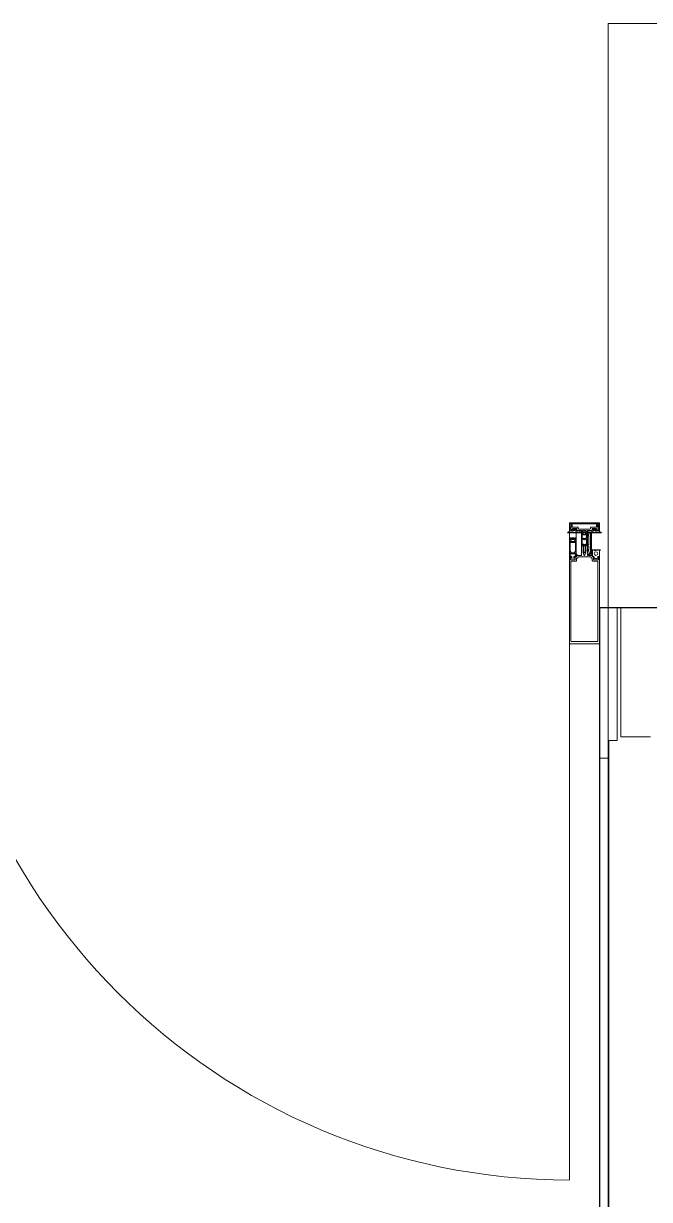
# Model space of a CAD drawing. Header units: millimetres. Extents: x 90978 to 295199, y -4084 to 97293.
# Drawn here: x 194871 to 195920, y 33030 to 35000 of the extents above; entities that cross this region are included whole.
import ezdxf

# ---------------------------------------------------------------- set-up
doc = ezdxf.new("R2010")
doc.units = ezdxf.units.MM
doc.header["$MEASUREMENT"] = 0
for name, color, linetype, lineweight in [('CSM-STL-XX-ZZ-M3-A-XXXX-00001_detached _19_04_21__rvt-1-Level 0$0$A-DETL-GENF', 7, 'CONTINUOUS', 9), ('CSM-STL-XX-ZZ-M3-A-XXXX-00001_detached _19_04_21__rvt-1-Level 0$0$A-DOOR', 4, 'CONTINUOUS', 9), ('CSM-STL-XX-ZZ-M3-A-XXXX-00001_detached _19_04_21__rvt-1-Level 0$0$A-GLAZ-CWMG', 7, 'CONTINUOUS', 9), ('CSM-STL-XX-ZZ-M3-A-XXXX-00001_detached _19_04_21__rvt-1-Level 0$0$A-WALL', 7, 'CONTINUOUS', 9), ('CSM-STL-XX-ZZ-M3-A-XXXX-00001_detached _19_04_21__rvt-1-Level 0$0$I-WALL', 7, 'CONTINUOUS', 9)]:
    doc.layers.add(name, color=color, linetype=linetype, lineweight=lineweight)

msp = doc.modelspace()

# ---------------------------------------------------------------- linework, layer by layer
at = {"layer": 'CSM-STL-XX-ZZ-M3-A-XXXX-00001_detached _19_04_21__rvt-1-Level 0$0$A-DETL-GENF', "extrusion": (0, 0, -1)}
for p, q in [((195783.9, 34146.7), (195782.9, 34146.7)), ((195786.1, 34162.2), (195786.1, 34151.2)), ((195786.1, 34146.7), (195797.3, 34146.7)), ((195786.1, 34138.7), (195786.1, 34146.7)), ((195786.6, 34150.7), (195787, 34150.7)), ((195787.1, 34160.4), (195787.1, 34161.7)), ((195787.1, 34151), (195788.7, 34153.6)), ((195787.1, 34150.8), (195788.5, 34153.6)), ((195787.3, 34154.5), (195787.3, 34160)), ((195790.1, 34150.7), (195787.3, 34150.7)), ((195788.4, 34153.8), (195787.4, 34154.3)), ((195787.5, 34150.7), (195790.7, 34150.7)), ((195834.6, 34163.7), (195787.6, 34163.7)), ((195787.6, 34162.2), (195791.8, 34162.2)), ((195787.8, 34154.6), (195789.2, 34157)), ((195788.6, 34153.9), (195787.9, 34154.3)), ((195789.3, 34157.3), (195789.3, 34160.2)), ((195794.4, 34147.2), (195789.3, 34147.2)), ((195789.3, 34146.7), (195806.1, 34146.7)), ((195789.8, 34160.7), (195790.1, 34160.7)), ((195790.1, 34152.4), (195790.1, 34151.9)), ((195790.2, 34148), (195792.3, 34148.3)), ((195790.7, 34151.8), (195790.3, 34151.7)), ((195792.3, 34148.5), (195790.5, 34148.5)), ((195790.6, 34160.2), (195790.6, 34156.9)), ((195790.6, 34152.4), (195792.1, 34153.7)), ((195790.9, 34151.8), (195790.7, 34151.8)), ((195790.9, 34150.9), (195790.9, 34151.8)), ((195791.1, 34156.4), (195799.8, 34156.4)), ((195797.8, 34153.9), (195791.6, 34153.9)), ((195791.8, 34162.2), (195833.9, 34162.2)), ((195792.1, 34153.7), (195796.3, 34153.7)), ((195792.2, 34152.2), (195792.2, 34151.2)), ((195795.7, 34152.7), (195792.7, 34152.7)), ((195792.7, 34150.7), (195795.7, 34150.7)), ((195798.9, 34149.6), (195795, 34148)), ((195802.5, 34148.6), (195795.3, 34147.3)), ((195796.2, 34151.2), (195796.2, 34152.2)), ((195796.3, 34153.7), (195797.8, 34152.4)), ((195797.3, 34146.7), (195797.3, 34142.7)), ((195797.4, 34151.8), (195797.4, 34150.9)), ((195797.6, 34151.8), (195797.4, 34151.8)), ((195798.1, 34151.7), (195797.6, 34151.8)), ((195797.6, 34150.7), (195799.2, 34150.7)), ((195798.3, 34151.9), (195798.3, 34153.4)), ((195805.6, 34150.7), (195798.3, 34150.7)), ((195799.2, 34150.7), (195799.2, 34150.1)), ((195800.8, 34155.4), (195800.8, 34154.2)), ((195801.8, 34153.2), (195811.1, 34153.2)), ((195811.1, 34148.7), (195804.2, 34148.7)), ((195806.1, 34149.2), (195806.1, 34150.2)), ((195806.1, 34146.7), (195807.4, 34146.7)), ((195806.1, 34136.9), (195806.1, 34146.5)), ((195806.3, 34146.7), (195807.2, 34146.7)), ((195807.5, 34148.7), (195806.6, 34148.7)), ((195807.4, 34145.8), (195807.6, 34139.2)), ((195807.8, 34145.8), (195807.4, 34145.8)), ((195807.5, 34145), (195809.1, 34143.7)), ((195807.8, 34145.6), (195807.6, 34145.6)), ((195807.8, 34146.3), (195807.8, 34145.6)), ((195808, 34150.2), (195808, 34149.2)), ((195810.8, 34150.7), (195808.5, 34150.7)), ((195809.1, 34145.2), (195809.1, 34146.8)), ((195809.6, 34147.3), (195811.1, 34147.3)), ((195812.6, 34144.7), (195809.6, 34144.7)), ((195811.1, 34153.2), (195820.4, 34153.2)), ((195817.9, 34148.7), (195811.1, 34148.7)), ((195811.1, 34147.3), (195812.6, 34147.3)), ((195813.7, 34150.7), (195811.4, 34150.7)), ((195813.1, 34146.8), (195813.1, 34145.2)), ((195813.1, 34143.7), (195814.7, 34145)), ((195814.2, 34149.2), (195814.2, 34150.2)), ((195814.3, 34145.6), (195814.3, 34146.3)), ((195814.8, 34145.8), (195814.3, 34145.8)), ((195814.5, 34145.6), (195814.3, 34145.6)), ((195814.6, 34138.7), (195814.8, 34145.8)), ((195815.6, 34148.7), (195814.7, 34148.7)), ((195814.7, 34146.7), (195816.1, 34146.7)), ((195815, 34146.7), (195815.9, 34146.7)), ((195816.1, 34150.2), (195816.1, 34149.2)), ((195816.1, 34146.7), (195832.9, 34146.7)), ((195816.1, 34146.5), (195816.1, 34127.2)), ((195823.9, 34150.7), (195816.6, 34150.7)), ((195818.6, 34147.2), (195818.6, 34144.2)), ((195820.6, 34147.7), (195819.1, 34147.7)), ((195826.9, 34147.3), (195819.7, 34148.6)), ((195821.1, 34112.2), (195821.1, 34147.2)), ((195823.1, 34146.2), (195821.1, 34112.2)), ((195821.1, 34146.2), (195823.1, 34112.2)), ((195823.1, 34146.2), (195821.1, 34146.2)), ((195821.1, 34146.2), (195821.1, 34112.2)), ((195821.4, 34154.2), (195821.4, 34155.4)), ((195822.4, 34156.4), (195831.1, 34156.4)), ((195823, 34150.7), (195823, 34150.1)), ((195824.5, 34150.7), (195823, 34150.7)), ((195823.1, 34112.2), (195823.1, 34146.2)), ((195823.3, 34149.6), (195827.2, 34148)), ((195823.9, 34153.4), (195823.9, 34151.9)), ((195824.1, 34151.7), (195824.5, 34151.8)), ((195830.6, 34153.9), (195824.4, 34153.9)), ((195825.9, 34153.7), (195824.4, 34152.4)), ((195824.5, 34151.8), (195824.7, 34151.8)), ((195824.7, 34151.8), (195824.7, 34150.9)), ((195830.1, 34153.7), (195825.9, 34153.7)), ((195826, 34151.2), (195826, 34152.2)), ((195826.5, 34152.7), (195829.5, 34152.7)), ((195829.5, 34150.7), (195826.5, 34150.7)), ((195832.9, 34147.2), (195827.8, 34147.2)), ((195829.9, 34148.5), (195831.6, 34148.5)), ((195831.9, 34148), (195829.9, 34148.3)), ((195830, 34152.2), (195830, 34151.2)), ((195831.6, 34152.4), (195830.1, 34153.7)), ((195831.2, 34151.8), (195831.4, 34151.8)), ((195831.2, 34150.9), (195831.2, 34151.8)), ((195831.4, 34151.8), (195831.9, 34151.7)), ((195834.7, 34150.7), (195831.4, 34150.7)), ((195831.6, 34156.9), (195831.6, 34160.2)), ((195832.1, 34160.7), (195832.4, 34160.7)), ((195832.1, 34151.9), (195832.1, 34152.4)), ((195834.9, 34150.7), (195832.1, 34150.7)), ((195832.9, 34160.2), (195832.9, 34157.3)), ((195832.9, 34157), (195834.4, 34154.6)), ((195833.5, 34153.6), (195835.1, 34151)), ((195834.3, 34154.3), (195833.6, 34153.9)), ((195834.8, 34154.4), (195833.7, 34153.8)), ((195833.7, 34153.6), (195835, 34150.8)), ((195833.9, 34162.2), (195834.6, 34162.2)), ((195834.9, 34160), (195834.9, 34154.6)), ((195835.1, 34161.7), (195835.1, 34160.4)), ((195835.2, 34150.7), (195835.6, 34150.7)), ((195836.1, 34151.2), (195836.1, 34162.2)), ((195838.3, 34146.7), (195839.2, 34146.7)), ((195788, 34138.7), (195786.1, 34138.7)), ((195786.1, 34106.9), (195786.1, 34138.2)), ((195786.6, 34138.7), (195787.6, 34138.7)), ((195787.3, 34132.2), (195787.3, 34116.2)), ((195787.6, 34137.5), (195787.6, 34134.7)), ((195787.6, 34134.7), (195789.5, 34132.4)), ((195788.8, 34130.9), (195787.6, 34132.3)), ((195788.4, 34137.7), (195787.8, 34137.7)), ((195789.6, 34135.7), (195788, 34137.1)), ((195788.2, 34137.6), (195788.4, 34137.7)), ((195788.4, 34137.6), (195788.4, 34138.3)), ((195794.2, 34130.7), (195789.2, 34130.7)), ((195789.6, 34138.2), (195789.6, 34137.2)), ((195793.6, 34135.7), (195789.6, 34135.7)), ((195789.9, 34132.2), (195791.4, 34132.2)), ((195791.6, 34138.7), (195790.1, 34138.7)), ((195790.1, 34136.7), (195793.1, 34136.7)), ((195793.1, 34138.7), (195791.6, 34138.7)), ((195792, 34132.2), (195793.5, 34132.2)), ((195793.6, 34137.2), (195793.6, 34138.2)), ((195795.2, 34137.1), (195793.6, 34135.7)), ((195793.8, 34132.4), (195795.7, 34134.6)), ((195795.7, 34132.3), (195794.5, 34130.9)), ((195795, 34137.7), (195794.9, 34138.3)), ((195794.9, 34137.6), (195795.1, 34137.6)), ((195795.6, 34137.7), (195795, 34137.7)), ((195797.3, 34138.7), (195795.3, 34138.7)), ((195795.8, 34138.7), (195796.8, 34138.7)), ((195795.8, 34134.9), (195795.8, 34137.5)), ((195796.1, 34124.2), (195796.1, 34132.2)), ((195797.3, 34142.7), (195797.3, 34138.7)), ((195797.3, 34138.2), (195797.3, 34106.9)), ((195806.1, 34127.2), (195806.1, 34136.9)), ((195806.1, 34126.2), (195806.1, 34112.8)), ((195808.6, 34126.7), (195806.6, 34126.7)), ((195806.6, 34126.7), (195808.6, 34126.7)), ((195807.6, 34139.2), (195807.6, 34138.7)), ((195807.6, 34135.9), (195807.6, 34128.7)), ((195808.1, 34138.2), (195808.4, 34138.2)), ((195808.3, 34136.4), (195808.1, 34136.4)), ((195808.1, 34128.2), (195808.5, 34128.2)), ((195808.1, 34125.4), (195808.1, 34125.6)), ((195808.8, 34124.7), (195808.1, 34125.4)), ((195808.4, 34136.4), (195808.3, 34136.4)), ((195808.3, 34125.8), (195808.8, 34125.8)), ((195809, 34126), (195809, 34126.2)), ((195809.1, 34143.7), (195813.1, 34143.7)), ((195810.1, 34127.5), (195810.9, 34126.5)), ((195811.2, 34126.5), (195812.1, 34127.5)), ((195813.2, 34126.2), (195813.2, 34126)), ((195814.1, 34125.5), (195813.3, 34124.6)), ((195813.4, 34125.8), (195813.9, 34125.8)), ((195813.6, 34128.2), (195814.1, 34128.2)), ((195815.6, 34126.7), (195813.6, 34126.7)), ((195813.7, 34138.2), (195814.1, 34138.2)), ((195814.1, 34136.4), (195813.7, 34136.4)), ((195813.7, 34126.7), (195815.6, 34126.7)), ((195814.6, 34128.7), (195814.6, 34135.9)), ((195815.5, 34143.5), (195815.5, 34141.9)), ((195818.1, 34143.7), (195815.7, 34143.7)), ((195815.7, 34141.7), (195818.1, 34141.7)), ((195815.8, 34126.5), (195815.8, 34124.9)), ((195818.1, 34126.7), (195816, 34126.7)), ((195816, 34124.7), (195818.1, 34124.7)), ((195816.1, 34112.8), (195816.1, 34126.2)), ((195818.6, 34141.2), (195818.6, 34127.2)), ((195786.1, 34106.2), (195786.1, 34094.1)), ((195787.1, 34106.7), (195786.3, 34106.7)), ((195787.6, 34106.7), (195786.6, 34106.7)), ((195787.1, 34113.4), (195787.1, 34110.8)), ((195787.8, 34107), (195787.1, 34106.7)), ((195787.3, 34110.4), (195787.3, 34108.4)), ((195787.4, 34116), (195789.5, 34113.4)), ((195788.8, 34111.9), (195787.4, 34113.6)), ((195787.5, 34108.2), (195787.8, 34108.2)), ((195787.6, 34102.2), (195787.6, 34105.5)), ((195787.8, 34105.7), (195788.4, 34105.7)), ((195788.7, 34104.3), (195788.2, 34104.9)), ((195788.5, 34105.6), (195788.7, 34106.2)), ((195794.2, 34111.7), (195789.2, 34111.7)), ((195789.8, 34106.2), (195789.8, 34105.4)), ((195789.9, 34113.2), (195791.4, 34113.2)), ((195790, 34105.2), (195790.2, 34105.2)), ((195790.4, 34105), (195790.4, 34104.8)), ((195792, 34113.2), (195793.5, 34113.2)), ((195792.9, 34104.8), (195792.9, 34105)), ((195793.1, 34105.2), (195793.4, 34105.2)), ((195793.6, 34105.4), (195793.6, 34106.2)), ((195793.8, 34113.4), (195796, 34116)), ((195795.9, 34113.6), (195794.5, 34111.9)), ((195794.7, 34106.2), (195794.8, 34105.6)), ((195795.2, 34104.9), (195794.7, 34104.3)), ((195795, 34105.7), (195795.6, 34105.7)), ((195795.6, 34108.2), (195795.9, 34108.2)), ((195796.3, 34106.7), (195795.6, 34107)), ((195797.4, 34106.7), (195795.8, 34106.7)), ((195795.8, 34105.5), (195795.8, 34102.2)), ((195796.1, 34116.2), (195796.1, 34124.2)), ((195796.1, 34108.4), (195796.1, 34110.4)), ((195796.3, 34110.8), (195796.3, 34113.4)), ((195797.1, 34106.7), (195796.3, 34106.7)), ((195797.6, 34110.4), (195797.6, 34106.9)), ((195798, 34111.1), (195797.7, 34110.6)), ((195798.4, 34109.4), (195798.4, 34110.1)), ((195798.5, 34110.4), (195798.6, 34110.6)), ((195801.5, 34109.2), (195798.6, 34109.2)), ((195799.8, 34105), (195799.8, 34106.2)), ((195800.3, 34106.7), (195811.1, 34106.7)), ((195805.9, 34109.2), (195802.1, 34109.2)), ((195806, 34112.6), (195805.5, 34111.7)), ((195805.7, 34111.4), (195805.9, 34111.4)), ((195806.1, 34111.2), (195806.1, 34109.4)), ((195808.5, 34123.1), (195808.9, 34123.4)), ((195808.9, 34122.9), (195808.5, 34123.1)), ((195808.5, 34121.3), (195808.9, 34121.6)), ((195808.9, 34121.1), (195808.5, 34121.3)), ((195808.5, 34119.5), (195808.9, 34119.8)), ((195808.9, 34119.3), (195808.5, 34119.5)), ((195808.5, 34117.7), (195808.9, 34118)), ((195808.9, 34117.5), (195808.5, 34117.7)), ((195808.5, 34115.9), (195808.9, 34116.2)), ((195808.9, 34115.7), (195808.5, 34115.9)), ((195808.5, 34114.1), (195808.9, 34114.4)), ((195808.9, 34113.9), (195808.5, 34114.1)), ((195808.9, 34121.8), (195808.7, 34122.1)), ((195808.9, 34119.1), (195808.7, 34119.4)), ((195809, 34122.7), (195808.9, 34121.8)), ((195808.9, 34119.8), (195808.9, 34120.2)), ((195809, 34118.1), (195808.9, 34119.1)), ((195809, 34123.5), (195809, 34124.3)), ((195809, 34119.9), (195809, 34120.9)), ((195809, 34116.3), (195809, 34117.3)), ((195809, 34114.5), (195809, 34115.5)), ((195809.1, 34113.6), (195809, 34112.8)), ((195810.2, 34109.8), (195809, 34112.6)), ((195809.8, 34112.3), (195809.1, 34113.6)), ((195809.9, 34113.4), (195810.3, 34112.6)), ((195812.1, 34113.7), (195810, 34113.7)), ((195810.2, 34114.7), (195811.1, 34114.7)), ((195811.1, 34114.7), (195812, 34114.7)), ((195811.1, 34106.7), (195816.5, 34106.7)), ((195811.9, 34112.6), (195812.3, 34113.4)), ((195813.1, 34112.6), (195812, 34109.8)), ((195813.1, 34113.6), (195812.3, 34112.3)), ((195813.2, 34114.6), (195813.1, 34113.6)), ((195813.2, 34123.6), (195813.3, 34122.5)), ((195813.3, 34121.8), (195813.2, 34120.8)), ((195813.3, 34119.1), (195813.2, 34120)), ((195813.2, 34118.2), (195813.2, 34117.2)), ((195813.2, 34116.4), (195813.2, 34115.4)), ((195813.3, 34124.3), (195813.7, 34124)), ((195813.7, 34124), (195813.3, 34123.8)), ((195813.7, 34122.2), (195813.3, 34122)), ((195813.5, 34122.1), (195813.3, 34121.8)), ((195813.3, 34120.7), (195813.7, 34120.4)), ((195813.7, 34120.4), (195813.3, 34120.2)), ((195813.3, 34120.2), (195813.3, 34119.8)), ((195813.5, 34119.4), (195813.3, 34119.1)), ((195813.3, 34118.9), (195813.7, 34118.6)), ((195813.7, 34118.6), (195813.3, 34118.4)), ((195813.3, 34117.1), (195813.7, 34116.8)), ((195813.7, 34116.8), (195813.3, 34116.6)), ((195813.3, 34115.3), (195813.7, 34115)), ((195813.7, 34115), (195813.3, 34114.8)), ((195813.3, 34113.5), (195813.7, 34113.2)), ((195813.7, 34113.2), (195813.3, 34113)), ((195813.4, 34122.4), (195813.7, 34122.2)), ((195815.9, 34118.5), (195815.9, 34116.9)), ((195818.1, 34118.7), (195816.1, 34118.7)), ((195816.1, 34116.7), (195818.1, 34116.7)), ((195816.7, 34111.7), (195816.1, 34112.6)), ((195816.1, 34109.4), (195816.1, 34111.2)), ((195816.3, 34111.4), (195816.5, 34111.4)), ((195820, 34109.2), (195816.3, 34109.2)), ((195816.5, 34106.7), (195821.9, 34106.7)), ((195816.8, 34111.7), (195816.8, 34110.9)), ((195817.8, 34111.9), (195817, 34111.9)), ((195818, 34111.2), (195818, 34111.7)), ((195818.6, 34124.2), (195818.6, 34119.2)), ((195818.6, 34116.3), (195819.6, 34111.6)), ((195819.9, 34110.4), (195818.8, 34110.4)), ((195819, 34109.2), (195823, 34109.2)), ((195819.9, 34111.3), (195820.1, 34111.2)), ((195823.6, 34109.2), (195820.6, 34109.2)), ((195821.1, 34112.2), (195823.1, 34112.2)), ((195823.3, 34110.5), (195821.7, 34111.2)), ((195822.4, 34106.2), (195822.4, 34105)), ((195823.6, 34110.6), (195823.7, 34110.4)), ((195823.8, 34110.1), (195823.8, 34109.4)), ((195824.5, 34110.6), (195824.2, 34111.1)), ((195824.6, 34106.9), (195824.6, 34110.4)), ((195826.4, 34106.7), (195824.8, 34106.7)), ((195824.9, 34107.1), (195824.9, 34117.2)), ((195826.8, 34107.1), (195824.9, 34107.1)), ((195826.4, 34118.7), (195829.2, 34118.7)), ((195828.4, 34104.1), (195826.4, 34105.9)), ((195826.4, 34102.2), (195826.4, 34105.5)), ((195827.2, 34106.1), (195826.6, 34106.1)), ((195826.6, 34105.7), (195827.2, 34105.7)), ((195827.2, 34106.1), (195827.2, 34106.7)), ((195829.2, 34117.7), (195827.7, 34117.7)), ((195827.7, 34117.2), (195828.7, 34117.2)), ((195830.5, 34118.1), (195831.8, 34118.1)), ((195832.4, 34104.1), (195834.5, 34105.9)), ((195834, 34105.5), (195832.4, 34104.1)), ((195832.8, 34117.8), (195834.3, 34117.8)), ((195833.7, 34106.1), (195833.7, 34106.7)), ((195833.7, 34106.1), (195834.3, 34106.1)), ((195833.8, 34105.7), (195834.4, 34105.7)), ((195836.1, 34107.1), (195834.1, 34107.1)), ((195835.6, 34106.7), (195834.6, 34106.7)), ((195834.6, 34105.5), (195834.6, 34102.2)), ((195834.8, 34118.7), (195837.3, 34118.7)), ((195834.8, 34118.3), (195834.8, 34118.7)), ((195836.1, 34116.3), (195836.1, 34107.1)), ((195836.1, 34094.1), (195836.1, 34106.2)), ((195786.1, 33972.9), (195786.1, 34094.1)), ((195791.4, 34101.7), (195788.1, 34101.7)), ((195788.6, 34094.1), (195788.6, 34099.2)), ((195788.6, 33972.9), (195788.6, 34094.1)), ((195789.9, 34104.3), (195788.7, 34104.3)), ((195789.1, 34099.7), (195797, 34099.7)), ((195795.3, 34101.7), (195792, 34101.7)), ((195794.7, 34104.3), (195793.4, 34104.3)), ((195798, 34100.7), (195798, 34104)), ((195798.5, 34104.5), (195799.3, 34104.5)), ((195822.9, 34104.5), (195823.7, 34104.5)), ((195824.2, 34104), (195824.2, 34100.7)), ((195825.2, 34099.7), (195833.1, 34099.7)), ((195830.2, 34101.7), (195826.9, 34101.7)), ((195832.4, 34104.1), (195828.4, 34104.1)), ((195834.1, 34101.7), (195830.8, 34101.7)), ((195833.6, 34099.2), (195833.6, 34094.1)), ((195833.6, 34094.1), (195833.6, 33972.9)), ((195836.1, 33972.9), (195836.1, 34094.1)), ((195786.1, 33962.2), (195786.1, 33972.9)), ((195788.6, 33972.9), (195788.6, 33965.5)), ((195833.6, 33965.5), (195833.6, 33972.9)), ((195836.1, 33972.9), (195836.1, 33962.2)), ((195835.1, 33961.2), (195787.1, 33961.2)), ((195789.1, 33965), (195833.1, 33965))]:
    msp.add_line(p, q, dxfattribs=at)
msp.add_circle((-195830.4, 34112.2), 3, dxfattribs=at)
for centre, radius, start, end in [((-195784.5, 34146.1), 2, 28.9338, 70.052), ((-195782.9, 34147), 0.25, 270, 28.9338), ((-195781.4, 34154.6), 7, 215.5761, 250.052), ((-195783.9, 34148.2), 1.5, 256.6793, 270), ((-195773.6, 34191.5), 46, 249.8563, 256.6793), ((-195787.6, 34162.2), 1.5, 0, 90), ((-195786.6, 34151.2), 0.5, 270, 0), ((-195787, 34150.9), 0.2, 206.565, 270), ((-195787.6, 34161.7), 0.5, 0, 90), ((-195787.3, 34160.4), 0.2, 300, 0), ((-195787.3, 34150.9), 0.2, 270, 30.7437), ((-195787.5, 34150.2), 0.5, 35.5761, 90), ((-195787.1, 34160), 0.2, 120, 180), ((-195787.5, 34154.5), 0.2, 296.565, 0), ((-195788, 34154.5), 0.2, 300, 30), ((-195788.3, 34153.6), 0.2, 116.565, 206.565), ((-195788.5, 34153.7), 0.2, 120, 210.7437), ((-195789.3, 34147), 0.2, 360, 90), ((-195789.3, 34146.9), 0.2, 270, 0), ((-195788.8, 34157.3), 0.5, 180, 210), ((-195789.8, 34160.2), 0.5, 0, 90), ((-195790.5, 34145.5), 3, 69.8563, 90), ((-195790.4, 34147.6), 0.4, 270, 68.1713), ((-195790.1, 34160.2), 0.5, 90, 180), ((-195791.6, 34152.4), 1.5, 0, 90), ((-195790.3, 34151.9), 0.2, 270, 0), ((-195790.1, 34151.7), 1, 194.4775, 270), ((-195791.3, 34155.8), 8.63, 260.1615, 275.8999), ((-195790.8, 34152.1), 0.3, 280, 48), ((-195791.1, 34156.9), 0.5, 270, 0), ((-195790.7, 34150.9), 0.2, 180, 270), ((-195790.9, 34151.5), 0.2, 90.0001, 194.4775), ((-195792.7, 34152.2), 0.5, 0, 90), ((-195792.7, 34151.2), 0.5, 315, 0), ((-195792.7, 34151.2), 0.5, 270, 315), ((-195792.3, 34148.4), 0.1, 90, 248.1714), ((-195791.3, 34155.8), 8.63, 244.4231, 260.1615), ((-195794.4, 34152.2), 5, 260, 270), ((-195795.7, 34152.2), 0.5, 90, 180), ((-195795.7, 34151.2), 0.5, 180, 270), ((-195797.5, 34151.5), 0.2, 345.5225, 89.9999), ((-195798.3, 34151.7), 1, 270, 345.5225), ((-195797.6, 34150.9), 0.2, 270, 0), ((-195797.6, 34152.1), 0.3, 132, 259.9999), ((-195797.8, 34153.4), 0.5, 90, 180), ((-195798.1, 34151.9), 0.2, 180, 270), ((-195798.7, 34150.1), 0.5, 180, 247.9638), ((-195799.8, 34155.4), 1, 90, 180), ((-195801.8, 34154.2), 1, 270, 0), ((-195804.2, 34138.7), 10, 80, 90), ((-195805.6, 34150.2), 0.5, 90, 180), ((-195806.6, 34149.2), 0.5, 270, 0), ((-195806.3, 34146.5), 0.2, 0, 90), ((-195807.2, 34145.8), 0.9, 90, 163.3984), ((-195807.4, 34146.3), 0.4, 90, 180), ((-195807.7, 34145.3), 0.3, 310, 79.9999), ((-195807.5, 34149.2), 0.5, 180, 270), ((-195807.8, 34146), 0.2, 180, 270), ((-195808.5, 34150.2), 0.5, 0, 90), ((-195809.6, 34146.8), 0.5, 0, 90), ((-195809.6, 34145.2), 0.5, 270, 0), ((-195811.1, 34150.7), 0.3, 360, 90), ((-195811.1, 34150.7), 0.3, 90, 180), ((-195812.6, 34146.8), 0.5, 90, 180), ((-195812.6, 34145.2), 0.5, 180, 270), ((-195813.7, 34150.2), 0.5, 90, 180), ((-195815, 34145.8), 0.9, 16.6016, 90), ((-195814.3, 34146), 0.2, 270, 0), ((-195814.7, 34149.2), 0.5, 270, 0), ((-195814.7, 34146.3), 0.4, 0, 90), ((-195814.5, 34145.3), 0.3, 100.0001, 230), ((-195815.6, 34149.2), 0.5, 180, 270), ((-195815.9, 34146.5), 0.2, 90, 180), ((-195816.6, 34150.2), 0.5, 0, 90), ((-195817.9, 34138.7), 10, 90, 100), ((-195818.1, 34144.2), 0.5, 180, 270), ((-195819.1, 34147.2), 0.5, 0, 90), ((-195820.4, 34154.2), 1, 180, 270), ((-195820.6, 34147.2), 0.5, 90, 180), ((-195822.4, 34155.4), 1, 0, 90), ((-195823.5, 34150.1), 0.5, 292.0362, 0), ((-195824.4, 34153.4), 0.5, 0, 90), ((-195824.1, 34151.9), 0.2, 270, 0), ((-195823.9, 34151.7), 1, 194.4775, 270), ((-195824.6, 34152.1), 0.3, 280, 48), ((-195824.5, 34150.9), 0.2, 180, 270), ((-195824.7, 34151.5), 0.2, 90.0001, 194.4775), ((-195826.5, 34152.2), 0.5, 0, 90), ((-195826.5, 34151.2), 0.5, 270, 0), ((-195827.8, 34152.2), 5, 270, 280), ((-195830.9, 34155.8), 8.63, 279.8385, 295.5769), ((-195830.9, 34155.8), 8.63, 264.1001, 279.8385), ((-195829.5, 34152.2), 0.5, 90, 180), ((-195829.5, 34151.2), 0.5, 225, 270), ((-195829.5, 34151.2), 0.5, 180, 224.9999), ((-195829.9, 34148.4), 0.1, 291.8289, 90), ((-195830.6, 34152.4), 1.5, 90, 180), ((-195831.1, 34156.9), 0.5, 180, 270), ((-195831.3, 34151.5), 0.2, 345.5225, 89.9999), ((-195832.1, 34151.7), 1, 270, 345.5225), ((-195831.4, 34150.9), 0.2, 270, 0), ((-195831.4, 34152.1), 0.3, 132, 259.9999), ((-195832.1, 34160.2), 0.5, 0, 90), ((-195831.6, 34145.5), 3, 90, 110.1437), ((-195831.8, 34147.6), 0.4, 111.8287, 270), ((-195831.9, 34151.9), 0.2, 180, 270), ((-195832.4, 34160.2), 0.5, 90, 180), ((-195848.5, 34191.5), 46, 283.3207, 290.1437), ((-195833.4, 34157.3), 0.5, 330, 0), ((-195832.9, 34147), 0.2, 90, 180), ((-195832.9, 34146.9), 0.2, 180, 270), ((-195833.7, 34153.7), 0.2, 329.2563, 60), ((-195833.8, 34153.7), 0.2, 333.4345, 59.9992), ((-195834.2, 34154.5), 0.2, 150, 240), ((-195834.6, 34162.2), 1.5, 90, 180), ((-195834.6, 34161.7), 0.5, 90, 180), ((-195834.7, 34150.2), 0.5, 90, 144.4239), ((-195834.7, 34154.6), 0.2, 180, 239.9992), ((-195835.1, 34160), 0.2, 0, 60.0066), ((-195834.9, 34150.9), 0.2, 149.2563, 270), ((-195834.9, 34160.4), 0.2, 180, 240.0066), ((-195835.2, 34150.9), 0.2, 270, 333.4345), ((-195840.8, 34154.6), 7, 289.948, 324.4239), ((-195835.6, 34151.2), 0.5, 180, 270), ((-195838.3, 34148.2), 1.5, 270, 283.3207), ((-195837.7, 34146.1), 2, 109.948, 151.0662), ((-195839.2, 34147), 0.25, 151.0662, 270), ((-195786.6, 34138.2), 0.5, 0, 90), ((-195787.5, 34132.2), 0.2, 0, 140), ((-195787.6, 34137.7), 1.03, 89.8537, 164.2368), ((-195787.8, 34137.5), 0.2, 0, 90), ((-195788.2, 34137.3), 0.3, 310, 80), ((-195788, 34138.3), 0.4, 90, 180), ((-195788.4, 34137.9), 0.2, 165.5225, 269.9999), ((-195789.2, 34131.2), 0.5, 270, 320), ((-195789.9, 34132.7), 0.5, 270, 320), ((-195790.1, 34138.2), 0.5, 0, 90), ((-195790.1, 34137.2), 0.5, 270, 0), ((-195791.7, 34132.2), 0.3, 180, 0), ((-195793.1, 34138.2), 0.5, 90, 180), ((-195793.1, 34137.2), 0.5, 180, 270), ((-195793.5, 34132.7), 0.5, 220, 270), ((-195794.2, 34131.2), 0.5, 220, 270), ((-195795.8, 34137.7), 1.03, 15.7632, 90.1463), ((-195795, 34137.9), 0.2, 270.0001, 14.4775), ((-195795.3, 34138.3), 0.4, 360, 90), ((-195795, 34137.3), 0.3, 99.9999, 230), ((-195795.6, 34137.5), 0.2, 90, 180), ((-195795.3, 34134.9), 0.5, 180, 220), ((-195795.9, 34132.2), 0.2, 40, 180), ((-195796.8, 34138.2), 0.5, 90, 135), ((-195796.8, 34138.2), 0.5, 135, 180), ((-195806.6, 34127.2), 0.5, 270, 0), ((-195806.6, 34126.2), 0.5, 0, 90), ((-195808.1, 34138.7), 0.5, 270, 358.4904), ((-195808.1, 34135.9), 0.5, 0, 90), ((-195808.1, 34128.7), 0.5, 315, 0), ((-195808.1, 34128.7), 0.5, 270, 315), ((-195808.3, 34125.6), 0.2, 360, 90), ((-195808.4, 34136.2), 2, 90, 131.4097), ((-195808.4, 34134.4), 2, 90, 131.4097), ((-195808.5, 34126.2), 2, 90, 140), ((-195808.5, 34126.2), 0.5, 90, 180), ((-195808.6, 34126.2), 0.5, 90, 183.2381), ((-195808.8, 34126), 0.2, 180, 270), ((-195808.5, 34124.3), 0.5, 135, 180), ((-195914.6, 34120.2), 105.7, 1.2165, 3.2381), ((-195914.6, 34120.2), 105, 357.2582, 2.6873), ((-195809.9, 34125.1), 0.2, 2.6873, 65.6339), ((-195811.1, 34139.2), 2, 270.0042, 311.4097), ((-195811.1, 34137.4), 2, 270.0042, 311.4097), ((-195809.9, 34125.1), 0.2, 65.6341, 128.5808), ((-195811.1, 34126.6), 1.7, 269.9999, 308.5808), ((-195811.1, 34126.6), 0.2, 269.9998, 320), ((-195811.1, 34139.2), 2, 228.5904, 270.0043), ((-195811.1, 34137.4), 2, 228.5904, 270.0043), ((-195811.1, 34126.6), 0.2, 220, 270.0002), ((-195811.1, 34126.6), 1.7, 231.4193, 270.0001), ((-195813.6, 34126.2), 2, 40, 90), ((-195812.3, 34125.1), 0.2, 51.4193, 177.3127), ((-195813.7, 34136.2), 2, 48.5904, 90), ((-195813.7, 34134.4), 2, 48.5904, 90), ((-195707.6, 34120.2), 105, 177.3127, 182.7418), ((-195813.6, 34126.2), 0.5, 356.762, 90), ((-195707.6, 34120.2), 105.7, 176.762, 178.7834), ((-195813.7, 34126.2), 0.5, 0, 90), ((-195813.4, 34126), 0.2, 270, 0), ((-195813.4, 34124.4), 0.2, 300.0001, 21.156), ((-195813.9, 34125.6), 0.2, 90, 180), ((-195814.1, 34138.7), 0.5, 181.5074, 270), ((-195814.1, 34135.9), 0.5, 90, 180), ((-195814.1, 34128.7), 0.5, 180, 270), ((-195815.7, 34143.5), 0.2, 359, 90), ((-195815.7, 34141.9), 0.2, 270, 359), ((-195815.6, 34127.2), 0.5, 180, 270), ((-195815.6, 34126.2), 0.5, 90, 180), ((-195816, 34126.5), 0.2, 359, 90), ((-195816, 34124.9), 0.2, 270, 359), ((-195818.1, 34141.2), 0.5, 90, 180), ((-195818.1, 34127.2), 0.5, 180, 270), ((-195818.1, 34124.2), 0.5, 90, 180), ((-195786.3, 34106.9), 0.2, 270, 0), ((-195786.6, 34106.2), 0.5, 0, 90), ((-195787.3, 34113.4), 0.2, 0, 140), ((-195787.3, 34110.8), 0.2, 300, 0), ((-195787.1, 34110.4), 0.2, 120, 180), ((-195787.6, 34116.2), 0.3, 320, 0), ((-195787.5, 34108.4), 0.2, 270, 0), ((-195787.6, 34105.7), 1, 90, 165.5225), ((-195787.8, 34105.5), 0.2, 0, 90), ((-195787.8, 34106.2), 2, 90, 180), ((-195788, 34106.4), 0.659, 69.9999, 193.0144), ((-195788.4, 34105.1), 0.3, 318.8879, 83.122), ((-195788.3, 34105.6), 0.2, 193.0144, 263.122), ((-195788.4, 34105.9), 0.2, 165.5225, 270), ((-195789.2, 34112.2), 0.5, 270, 320), ((-195789.9, 34113.7), 0.5, 270, 320), ((-195790, 34105.4), 0.2, 270, 0), ((-195789.9, 34104.8), 0.5, 180, 270), ((-195790.2, 34105), 0.2, 90, 180), ((-195791.7, 34113.2), 0.3, 180, 0), ((-195793.1, 34105), 0.2, 0, 90), ((-195793.4, 34104.8), 0.5, 270, 0), ((-195793.4, 34105.4), 0.2, 180, 270), ((-195793.5, 34113.7), 0.5, 220, 270), ((-195795.6, 34106.2), 2, 0, 90), ((-195794.2, 34112.2), 0.5, 220, 270), ((-195795.3, 34106.4), 0.659, 346.9856, 109.9999), ((-195795.8, 34105.7), 1, 14.4775, 90), ((-195795, 34105.9), 0.2, 270, 14.4775), ((-195795, 34105.6), 0.2, 276.878, 346.9856), ((-195795, 34105.1), 0.3, 96.878, 221.1121), ((-195795.6, 34105.5), 0.2, 90, 180), ((-195796.1, 34113.4), 0.2, 40, 180), ((-195795.9, 34108.4), 0.2, 180, 270), ((-195795.8, 34116.2), 0.3, 180, 220), ((-195796.3, 34110.4), 0.2, 0, 60), ((-195796.1, 34110.8), 0.2, 180, 240), ((-195797.1, 34106.9), 0.2, 180, 270), ((-195797.4, 34106.9), 0.2, 180, 270), ((-195798.1, 34110.4), 0.5, 0, 35), ((-195798.3, 34110.8), 0.4, 35, 90.0002), ((-195798.3, 34110.8), 0.4, 90.0002, 214.9998), ((-195798.9, 34110.1), 0.5, 0, 34.9998), ((-195798.6, 34109.4), 0.2, 270, 0), ((-195799.3, 34105), 0.5, 180, 270), ((-195800.3, 34106.2), 0.5, 0, 90), ((-195801.8, 34109.2), 0.3, 180, 0), ((-195805.7, 34111.6), 0.2, 270, 30), ((-195805.9, 34109.4), 0.2, 180, 270), ((-195805.6, 34112.8), 0.5, 180, 210), ((-195808.9, 34122.2), 0.2, 359.9994, 59.9994), ((-195808.9, 34119.5), 0.2, 0, 60), ((-195808.8, 34123.5), 0.2, 180, 239.9999), ((-195808.8, 34122.7), 0.2, 120, 180), ((-195914.6, 34120.2), 105.7, 0, 0.856), ((-195808.8, 34121.7), 0.2, 180, 239.9999), ((-195808.8, 34120.9), 0.2, 120, 180), ((-195808.8, 34119.9), 0.2, 180, 239.656), ((-195808.8, 34119.1), 0.2, 120, 180), ((-195914.6, 34120.2), 105.7, 356.4226, 359.3983), ((-195808.8, 34118.1), 0.2, 180, 239.9999), ((-195808.8, 34117.3), 0.2, 120, 180), ((-195808.8, 34116.3), 0.2, 180, 239.9999), ((-195808.8, 34115.5), 0.2, 120, 180), ((-195808.8, 34114.5), 0.2, 180, 239.9999), ((-195808.8, 34113.7), 0.2, 120, 180), ((-195809.5, 34112.8), 0.5, 337.5, 360), ((-195810.2, 34115.2), 0.5, 270, 357.2582), ((-195810, 34113.5), 0.2, 335, 90), ((-195810, 34112.5), 0.25, 270.0001, 330), ((-195810, 34112.5), 0.25, 180, 270), ((-195811.1, 34110.2), 1, 270, 337.5), ((-195811.1, 34110.2), 1, 202.5, 270), ((-195812.1, 34112.5), 0.25, 270, 0), ((-195812, 34115.2), 0.5, 182.7418, 270), ((-195812.1, 34113.5), 0.2, 90, 205), ((-195812.1, 34112.5), 0.25, 210, 270.0001), ((-195707.6, 34120.2), 105.7, 180.6016, 183.5774), ((-195812.7, 34112.8), 0.5, 180.0003, 202.5), ((-195813.4, 34123.6), 0.2, 0, 60), ((-195813.4, 34122.6), 0.2, 300, 360), ((-195813.4, 34121.8), 0.2, 0, 60), ((-195813.4, 34120.8), 0.2, 300.0001, 360), ((-195813.4, 34120), 0.2, 0, 60), ((-195813.4, 34119), 0.2, 300.0001, 360), ((-195813.4, 34118.2), 0.2, 0, 60), ((-195813.4, 34117.2), 0.2, 300.0001, 0), ((-195813.4, 34116.4), 0.2, 0, 60), ((-195813.4, 34115.4), 0.2, 300.0001, 0), ((-195813.4, 34114.6), 0.2, 0, 60), ((-195813.4, 34113.6), 0.2, 300.0001, 360), ((-195813.4, 34112.8), 0.2, 0.0002, 60), ((-195707.6, 34120.2), 105.7, 179.144, 180), ((-195813.3, 34122.2), 0.2, 119.9999, 179.9992), ((-195813.3, 34119.5), 0.2, 120, 180), ((-195816.1, 34118.5), 0.2, 359, 90), ((-195816.1, 34116.9), 0.2, 270, 359), ((-195816.6, 34112.8), 0.5, 330, 0), ((-195816.3, 34111.2), 0.2, 0, 90), ((-195816.3, 34109.4), 0.2, 270, 0), ((-195816.5, 34111.6), 0.2, 150, 270), ((-195816.7, 34110.7), 0.2, 327.6077, 90.0001), ((-195819, 34112.2), 3, 270, 327.6077), ((-195817, 34111.7), 0.2, 0, 90), ((-195817.8, 34111.7), 0.2, 90, 180), ((-195818.8, 34111.2), 0.8, 270, 0), ((-195818.1, 34119.2), 0.5, 180, 270), ((-195818.1, 34116.2), 0.5, 90, 167.698), ((-195820.1, 34111.7), 0.5, 294.9999, 347.698), ((-195819.9, 34110.8), 0.4, 114.9999, 270), ((-195820.3, 34109.2), 0.3, 180, 0), ((-195822.1, 34112.1), 1, 295, 359.9999), ((-195821.9, 34106.2), 0.5, 90, 180), ((-195822.9, 34105), 0.5, 270, 0), ((-195823, 34109.9), 0.65, 115, 270), ((-195823.9, 34110.8), 0.4, 325, 90), ((-195823.6, 34109.4), 0.2, 180, 270), ((-195823.3, 34110.1), 0.5, 145, 180), ((-195823.9, 34110.8), 0.4, 90, 144.9999), ((-195824.1, 34110.4), 0.5, 144.9999, 180), ((-195824.8, 34106.9), 0.2, 270, 0), ((-195826.4, 34117.2), 1.5, 0, 90), ((-195826.4, 34105.7), 1, 90, 165.5225), ((-195826.6, 34105.9), 0.2, 349.1589, 90), ((-195826.6, 34105.5), 0.2, 0, 90), ((-195826.8, 34106.7), 0.4, 90, 180), ((-195827.2, 34105.9), 0.2, 165.5225, 270), ((-195827.7, 34117.5), 0.25, 270, 90), ((-195828.7, 34117.5), 0.3, 217.4952, 270), ((-195830.5, 34116.1), 2, 37.4952, 90), ((-195829.2, 34118.2), 0.5, 90, 270), ((-195831.8, 34116.1), 2, 90, 121.7883), ((-195834.6, 34105.7), 1, 14.4775, 90), ((-195833.8, 34105.9), 0.2, 270, 14.4775), ((-195834.1, 34106.7), 0.4, 0, 90), ((-195834.1, 34106.7), 0.4, 0, 90), ((-195834.3, 34118.3), 0.5, 180, 270), ((-195834.3, 34105.9), 0.2, 90, 190.8411), ((-195834.4, 34105.5), 0.2, 90, 180), ((-195835.6, 34106.2), 0.5, 90, 180), ((-195837.6, 34116.3), 1.5, 0, 80.6077), ((-195837.3, 34118.2), 0.5, 90, 260.6077), ((-195788.1, 34102.2), 0.5, 270, 0), ((-195789.1, 34099.2), 0.5, 0, 90), ((-195791.7, 34101.7), 0.3, 180, 0), ((-195795.3, 34102.2), 0.5, 180, 270), ((-195797, 34100.7), 1, 180, 270), ((-195798.5, 34104), 0.5, 0, 90), ((-195823.7, 34104), 0.5, 90, 180), ((-195825.2, 34100.7), 1, 270, 0), ((-195826.9, 34102.2), 0.5, 270, 0), ((-195830.5, 34101.7), 0.3, 180, 0), ((-195833.1, 34099.2), 0.5, 90, 180), ((-195834.1, 34102.2), 0.5, 180, 270), ((-195787.1, 33962.2), 1, 270, 0), ((-195789.1, 33965.5), 0.5, 270, 0), ((-195833.1, 33965.5), 0.5, 180, 270), ((-195835.1, 33962.2), 1, 180, 270)]:
    msp.add_arc(centre, radius, start, end, dxfattribs=at)
at = {"layer": 'CSM-STL-XX-ZZ-M3-A-XXXX-00001_detached _19_04_21__rvt-1-Level 0$0$A-DOOR', "lineweight": 20}
msp.add_line((195786.1, 34132.7), (195786.1, 33062.7), dxfattribs=at)
at = {"layer": 'CSM-STL-XX-ZZ-M3-A-XXXX-00001_detached _19_04_21__rvt-1-Level 0$0$A-DOOR'}
msp.add_arc((195786.1, 34132.7), 1070.1, 180, 270, dxfattribs=at)
at = {"layer": 'CSM-STL-XX-ZZ-M3-A-XXXX-00001_detached _19_04_21__rvt-1-Level 0$0$A-GLAZ-CWMG', "lineweight": 20, "extrusion": (0, 0, -1)}
for p, q in [((195836.1, 34163.7), (195786.1, 34163.7)), ((195786.1, 34163.7), (195786.1, 33961.2)), ((195823.1, 34118.7), (195823.1, 34146.7)), ((195823.1, 34146.7), (195836.1, 34146.7)), ((195836.1, 34146.7), (195836.1, 34163.7)), ((195836.1, 34118.7), (195823.1, 34118.7)), ((195836.1, 33961.2), (195836.1, 34118.7)), ((195786.1, 33961.2), (195836.1, 33961.2))]:
    msp.add_line(p, q, dxfattribs=at)
at = {"layer": 'CSM-STL-XX-ZZ-M3-A-XXXX-00001_detached _19_04_21__rvt-1-Level 0$0$A-WALL'}
for p, q in [((195851.1, 34021.2), (195851.1, 35000.2)), ((196281.1, 35000.2), (195851.1, 35000.2)), ((195851.1, 34021.2), (195851.1, 33799.2)), ((195866.1, 34021.2), (195866.1, 33799.2)), ((195872.1, 34021.2), (195872.1, 33805.2)), ((195851.1, 33799.2), (195852.1, 33799.2)), ((195851.1, 33799.2), (195851.1, 33784.2)), ((195851.1, 33799.2), (195851.1, 33784.2)), ((195852.1, 33799.2), (195866.1, 33799.2)), ((195852.1, 33799.2), (195852.1, 33769.2)), ((195922.1, 33805.2), (195872.1, 33805.2)), ((195851.1, 33784.2), (195851.1, 33769.2)), ((195851.1, 33769.2), (195836.1, 33769.2)), ((195836.1, 33769.2), (195851.1, 33769.2)), ((195851.1, 28463.2), (195851.1, 33769.2)), ((195852.1, 28463.2), (195852.1, 33769.2))]:
    msp.add_line(p, q, dxfattribs=at)
at = {"layer": 'CSM-STL-XX-ZZ-M3-A-XXXX-00001_detached _19_04_21__rvt-1-Level 0$0$I-WALL', "lineweight": 30}
for p, q in [((195938.1, 34021.2), (195836.1, 34021.2)), ((195836.1, 34021.2), (195836.1, 33769.2)), ((195836.1, 33769.2), (195836.1, 28463.2))]:
    msp.add_line(p, q, dxfattribs=at)

doc.saveas('drawing.dxf')
